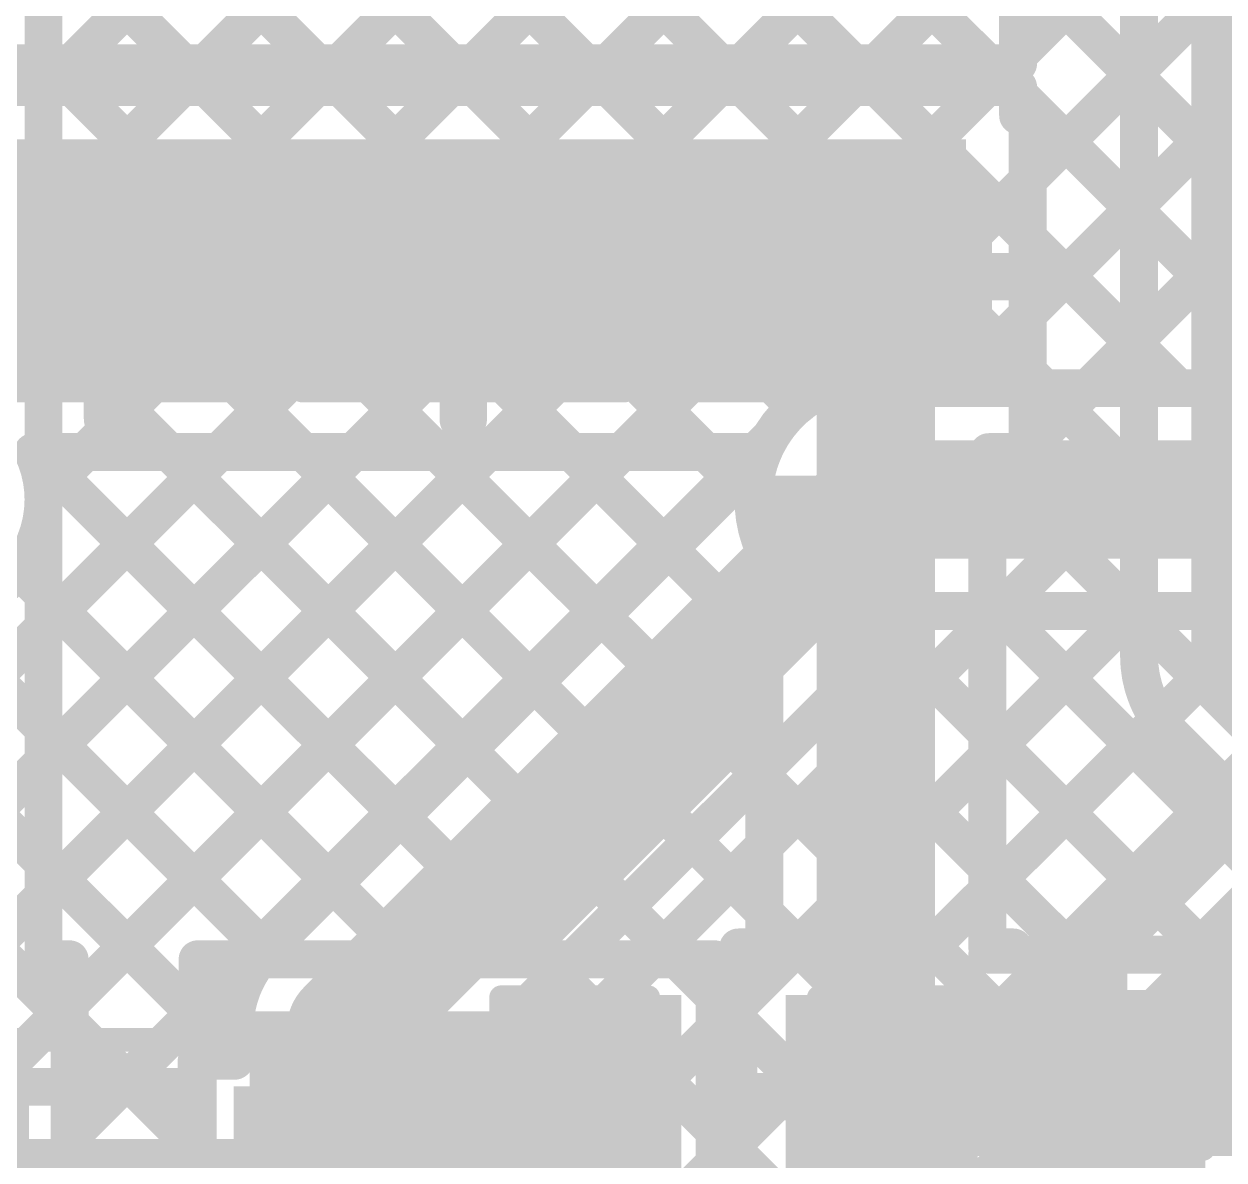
# Model space of a CAD drawing. Header units: millimetres. Extents: x 2.49 to 5.65, y 1.36 to 4.13.
# Drawn here: x 3.3724 to 3.6254, y 1.8217 to 2.0613 of the extents above; entities that cross this region are included whole.
import ezdxf

# ---------------------------------------------------------------- set-up
doc = ezdxf.new("R2010")
doc.units = ezdxf.units.MM
doc.header["$MEASUREMENT"] = 0
for name, color, linetype in [('BottomLayer', 5, 'Continuous'), ('BottomOverlay', 54, 'Continuous'), ('BottomPaste', 16, 'Continuous'), ('BottomSolder', 6, 'Continuous'), ('MultiLayer', 9, 'Continuous'), ('TopLayer', 1, 'Continuous'), ('TopOverlay', 2, 'Continuous'), ('TopPaste', 8, 'Continuous'), ('TopSolder', 216, 'Continuous'), ('ViaHoleLayer', 16, 'Continuous')]:
    doc.layers.add(name, color=color, linetype=linetype)

# ---------------------------------------------------------------- blocks, each defined once
blk = doc.blocks.new('NTGD1100LT1G_8')
at = {"layer": 'TopLayer'}
for points in [[(-0.06299, 0.02559), (-0.02559, 0.02559), (-0.06299, 0.04921), (-0.02559, 0.04921)], [(0.02559, 0.02559), (0.06299, 0.02559), (0.02559, 0.04921), (0.06299, 0.04921)], [(-0.06299, -0.01181), (-0.02559, -0.01181), (-0.06299, 0.01181), (-0.02559, 0.01181)], [(0.02559, -0.01181), (0.06299, -0.01181), (0.02559, 0.01181), (0.06299, 0.01181)], [(-0.06299, -0.04921), (-0.02559, -0.04921), (-0.06299, -0.02559), (-0.02559, -0.02559)], [(0.02559, -0.04921), (0.06299, -0.04921), (0.02559, -0.02559), (0.06299, -0.02559)]]:
    blk.add_solid(points, dxfattribs=at)
at = {"layer": 'TopOverlay'}
for points, const_width in [([(-0.045, 0.06, 1), (-0.051, 0.06, 1)], 0.005), ([(-0.03925, 0.063, 1), (-0.03675, 0.063, 1)], 0.0025), ([(-0.03925, 0.063, 1), (-0.03675, 0.063, 1)], 0.0025), ([(0.03675, 0.063, 1), (0.03925, 0.063, 1)], 0.0025), ([(0.03675, 0.063, 1), (0.03925, 0.063, 1)], 0.0025), ([(-0.05225, 0.06, 1), (-0.04975, 0.06, 1)], 0.0025), ([(-0.04625, 0.06, 1), (-0.04375, 0.06, 1)], 0.0025), ([(-0.03925, 0.055, 1), (-0.03675, 0.055, 1)], 0.0025), ([(0.03675, 0.055, 1), (0.03925, 0.055, 1)], 0.0025), ([(-0.03925, -0.055, 1), (-0.03675, -0.055, 1)], 0.0025), ([(0.03675, -0.055, 1), (0.03925, -0.055, 1)], 0.0025), ([(-0.03925, -0.063, 1), (-0.03675, -0.063, 1)], 0.0025), ([(-0.03925, -0.063, 1), (-0.03675, -0.063, 1)], 0.0025), ([(0.03675, -0.063, 1), (0.03925, -0.063, 1)], 0.0025), ([(0.03675, -0.063, 1), (0.03925, -0.063, 1)], 0.0025)]:
    blk.add_lwpolyline(points, format="xyb", close=True, dxfattribs=dict(at, const_width=const_width))
at = {"layer": 'TopOverlay', "const_width": 0.005}
for points in [[(-0.038, 0.063), (-0.038, 0.055)], [(0.038, 0.063), (-0.038, 0.063)], [(0.038, 0.063), (0.038, 0.055)], [(-0.038, -0.055), (-0.038, -0.063)], [(0.038, -0.055), (0.038, -0.063)], [(0.038, -0.063), (-0.038, -0.063)]]:
    blk.add_lwpolyline(points, dxfattribs=at)
at = {"layer": 'TopPaste'}
for points in [[(-0.06299, 0.02559), (-0.02559, 0.02559), (-0.06299, 0.04921), (-0.02559, 0.04921)], [(0.02559, 0.02559), (0.06299, 0.02559), (0.02559, 0.04921), (0.06299, 0.04921)], [(-0.06299, -0.01181), (-0.02559, -0.01181), (-0.06299, 0.01181), (-0.02559, 0.01181)], [(0.02559, -0.01181), (0.06299, -0.01181), (0.02559, 0.01181), (0.06299, 0.01181)], [(-0.06299, -0.04921), (-0.02559, -0.04921), (-0.06299, -0.02559), (-0.02559, -0.02559)], [(0.02559, -0.04921), (0.06299, -0.04921), (0.02559, -0.02559), (0.06299, -0.02559)]]:
    blk.add_solid(points, dxfattribs=at)
at = {"layer": 'TopSolder'}
for points in [[(-0.06699, 0.02159), (-0.02159, 0.02159), (-0.06699, 0.05321), (-0.02159, 0.05321)], [(0.02159, 0.02159), (0.06699, 0.02159), (0.02159, 0.05321), (0.06699, 0.05321)], [(-0.06699, -0.01581), (-0.02159, -0.01581), (-0.06699, 0.01581), (-0.02159, 0.01581)], [(0.02159, -0.01581), (0.06699, -0.01581), (0.02159, 0.01581), (0.06699, 0.01581)], [(-0.06699, -0.05321), (-0.02159, -0.05321), (-0.06699, -0.02159), (-0.02159, -0.02159)], [(0.02159, -0.05321), (0.06699, -0.05321), (0.02159, -0.02159), (0.06699, -0.02159)]]:
    blk.add_solid(points, dxfattribs=at)
blk = doc.blocks.new('R__0603_B_21')
at = {"layer": 'BottomLayer'}
for points in [[(-0.015, -0.0175), (-0.015, 0.0175), (-0.045, -0.0175), (-0.045, 0.0175)], [(0.045, -0.0175), (0.045, 0.0175), (0.015, -0.0175), (0.015, 0.0175)]]:
    blk.add_solid(points, dxfattribs=at)
at = {"layer": 'BottomOverlay', "const_width": 0.005}
for points in [[(0.049, 0.021), (-0.049, 0.021)], [(-0.049, -0.021), (-0.049, 0.021)], [(0.049, -0.021), (0.049, 0.021)], [(0.049, -0.021), (-0.049, -0.021)]]:
    blk.add_lwpolyline(points, dxfattribs=at)
at = {"layer": 'BottomOverlay', "const_width": 0.0025}
for points in [[(-0.05025, 0.021, 1), (-0.04775, 0.021, 1)], [(-0.05025, 0.021, 1), (-0.04775, 0.021, 1)], [(0.04775, 0.021, 1), (0.05025, 0.021, 1)], [(0.04775, 0.021, 1), (0.05025, 0.021, 1)], [(-0.05025, -0.021, 1), (-0.04775, -0.021, 1)], [(-0.05025, -0.021, 1), (-0.04775, -0.021, 1)], [(0.04775, -0.021, 1), (0.05025, -0.021, 1)], [(0.04775, -0.021, 1), (0.05025, -0.021, 1)]]:
    blk.add_lwpolyline(points, format="xyb", close=True, dxfattribs=at)
at = {"layer": 'BottomPaste'}
for points in [[(-0.015, -0.0175), (-0.015, 0.0175), (-0.045, -0.0175), (-0.045, 0.0175)], [(0.045, -0.0175), (0.045, 0.0175), (0.015, -0.0175), (0.015, 0.0175)]]:
    blk.add_solid(points, dxfattribs=at)
at = {"layer": 'BottomSolder'}
for points in [[(-0.011, -0.0215), (-0.011, 0.0215), (-0.049, -0.0215), (-0.049, 0.0215)], [(0.049, -0.0215), (0.049, 0.0215), (0.011, -0.0215), (0.011, 0.0215)]]:
    blk.add_solid(points, dxfattribs=at)
blk = doc.blocks.new('C__0805_85')
at = {"layer": 'TopLayer'}
for points in [[(-0.06, -0.03), (-0.02, -0.03), (-0.06, 0.03), (-0.02, 0.03)], [(0.02, -0.03), (0.06, -0.03), (0.02, 0.03), (0.06, 0.03)]]:
    blk.add_solid(points, dxfattribs=at)
at = {"layer": 'TopOverlay', "const_width": 0.005}
for points in [[(-0.064, -0.034), (-0.064, 0.034)], [(-0.024, 0.034), (-0.064, 0.034)], [(0.064, 0.034), (0.024, 0.034)], [(0.064, -0.034), (0.064, 0.034)], [(-0.024, -0.034), (-0.064, -0.034)], [(0.064, -0.034), (0.024, -0.034)]]:
    blk.add_lwpolyline(points, dxfattribs=at)
at = {"layer": 'TopOverlay', "const_width": 0.0025}
for points in [[(-0.06525, 0.034, 1), (-0.06275, 0.034, 1)], [(-0.06525, 0.034, 1), (-0.06275, 0.034, 1)], [(-0.02525, 0.034, 1), (-0.02275, 0.034, 1)], [(0.02275, 0.034, 1), (0.02525, 0.034, 1)], [(0.06275, 0.034, 1), (0.06525, 0.034, 1)], [(0.06275, 0.034, 1), (0.06525, 0.034, 1)], [(-0.06525, -0.034, 1), (-0.06275, -0.034, 1)], [(-0.06525, -0.034, 1), (-0.06275, -0.034, 1)], [(-0.02525, -0.034, 1), (-0.02275, -0.034, 1)], [(0.02275, -0.034, 1), (0.02525, -0.034, 1)], [(0.06275, -0.034, 1), (0.06525, -0.034, 1)], [(0.06275, -0.034, 1), (0.06525, -0.034, 1)]]:
    blk.add_lwpolyline(points, format="xyb", close=True, dxfattribs=at)
at = {"layer": 'TopPaste'}
for points in [[(-0.06, -0.03), (-0.02, -0.03), (-0.06, 0.03), (-0.02, 0.03)], [(0.02, -0.03), (0.06, -0.03), (0.02, 0.03), (0.06, 0.03)]]:
    blk.add_solid(points, dxfattribs=at)
at = {"layer": 'TopSolder'}
for points in [[(-0.06276, -0.03276), (-0.01724, -0.03276), (-0.06276, 0.03276), (-0.01724, 0.03276)], [(0.01724, -0.03276), (0.06276, -0.03276), (0.01724, 0.03276), (0.06276, 0.03276)]]:
    blk.add_solid(points, dxfattribs=at)
blk = doc.blocks.new('C__0805_86')
at = {"layer": 'TopLayer'}
for points in [[(-0.06, -0.03), (-0.02, -0.03), (-0.06, 0.03), (-0.02, 0.03)], [(0.02, -0.03), (0.06, -0.03), (0.02, 0.03), (0.06, 0.03)]]:
    blk.add_solid(points, dxfattribs=at)
at = {"layer": 'TopOverlay', "const_width": 0.005}
for points in [[(-0.064, -0.034), (-0.064, 0.034)], [(-0.024, 0.034), (-0.064, 0.034)], [(0.064, 0.034), (0.024, 0.034)], [(0.064, -0.034), (0.064, 0.034)], [(-0.024, -0.034), (-0.064, -0.034)], [(0.064, -0.034), (0.024, -0.034)]]:
    blk.add_lwpolyline(points, dxfattribs=at)
at = {"layer": 'TopOverlay', "const_width": 0.0025}
for points in [[(-0.06525, 0.034, 1), (-0.06275, 0.034, 1)], [(-0.06525, 0.034, 1), (-0.06275, 0.034, 1)], [(-0.02525, 0.034, 1), (-0.02275, 0.034, 1)], [(0.02275, 0.034, 1), (0.02525, 0.034, 1)], [(0.06275, 0.034, 1), (0.06525, 0.034, 1)], [(0.06275, 0.034, 1), (0.06525, 0.034, 1)], [(-0.06525, -0.034, 1), (-0.06275, -0.034, 1)], [(-0.06525, -0.034, 1), (-0.06275, -0.034, 1)], [(-0.02525, -0.034, 1), (-0.02275, -0.034, 1)], [(0.02275, -0.034, 1), (0.02525, -0.034, 1)], [(0.06275, -0.034, 1), (0.06525, -0.034, 1)], [(0.06275, -0.034, 1), (0.06525, -0.034, 1)]]:
    blk.add_lwpolyline(points, format="xyb", close=True, dxfattribs=at)
at = {"layer": 'TopPaste'}
for points in [[(-0.06, -0.03), (-0.02, -0.03), (-0.06, 0.03), (-0.02, 0.03)], [(0.02, -0.03), (0.06, -0.03), (0.02, 0.03), (0.06, 0.03)]]:
    blk.add_solid(points, dxfattribs=at)
at = {"layer": 'TopSolder'}
for points in [[(-0.06276, -0.03276), (-0.01724, -0.03276), (-0.06276, 0.03276), (-0.01724, 0.03276)], [(0.01724, -0.03276), (0.06276, -0.03276), (0.01724, 0.03276), (0.06276, 0.03276)]]:
    blk.add_solid(points, dxfattribs=at)
blk = doc.blocks.new('C__0805_87')
at = {"layer": 'TopLayer'}
for points in [[(-0.06, -0.03), (-0.02, -0.03), (-0.06, 0.03), (-0.02, 0.03)], [(0.02, -0.03), (0.06, -0.03), (0.02, 0.03), (0.06, 0.03)]]:
    blk.add_solid(points, dxfattribs=at)
at = {"layer": 'TopOverlay', "const_width": 0.005}
for points in [[(-0.064, -0.034), (-0.064, 0.034)], [(-0.024, 0.034), (-0.064, 0.034)], [(0.064, 0.034), (0.024, 0.034)], [(0.064, -0.034), (0.064, 0.034)], [(-0.024, -0.034), (-0.064, -0.034)], [(0.064, -0.034), (0.024, -0.034)]]:
    blk.add_lwpolyline(points, dxfattribs=at)
at = {"layer": 'TopOverlay', "const_width": 0.0025}
for points in [[(-0.06525, 0.034, 1), (-0.06275, 0.034, 1)], [(-0.06525, 0.034, 1), (-0.06275, 0.034, 1)], [(-0.02525, 0.034, 1), (-0.02275, 0.034, 1)], [(0.02275, 0.034, 1), (0.02525, 0.034, 1)], [(0.06275, 0.034, 1), (0.06525, 0.034, 1)], [(0.06275, 0.034, 1), (0.06525, 0.034, 1)], [(-0.06525, -0.034, 1), (-0.06275, -0.034, 1)], [(-0.06525, -0.034, 1), (-0.06275, -0.034, 1)], [(-0.02525, -0.034, 1), (-0.02275, -0.034, 1)], [(0.02275, -0.034, 1), (0.02525, -0.034, 1)], [(0.06275, -0.034, 1), (0.06525, -0.034, 1)], [(0.06275, -0.034, 1), (0.06525, -0.034, 1)]]:
    blk.add_lwpolyline(points, format="xyb", close=True, dxfattribs=at)
at = {"layer": 'TopPaste'}
for points in [[(-0.06, -0.03), (-0.02, -0.03), (-0.06, 0.03), (-0.02, 0.03)], [(0.02, -0.03), (0.06, -0.03), (0.02, 0.03), (0.06, 0.03)]]:
    blk.add_solid(points, dxfattribs=at)
at = {"layer": 'TopSolder'}
for points in [[(-0.06276, -0.03276), (-0.01724, -0.03276), (-0.06276, 0.03276), (-0.01724, 0.03276)], [(0.01724, -0.03276), (0.06276, -0.03276), (0.01724, 0.03276), (0.06276, 0.03276)]]:
    blk.add_solid(points, dxfattribs=at)
blk = doc.blocks.new('C__0603_90')
at = {"layer": 'TopLayer'}
for points in [[(-0.045, 0.0175), (-0.045, -0.0175), (-0.015, 0.0175), (-0.015, -0.0175)], [(0.015, 0.0175), (0.015, -0.0175), (0.045, 0.0175), (0.045, -0.0175)]]:
    blk.add_solid(points, dxfattribs=at)
at = {"layer": 'TopOverlay', "const_width": 0.005}
for points in [[(-0.049, 0.021), (-0.049, -0.021)], [(-0.018, 0.021), (-0.049, 0.021)], [(0.049, 0.021), (0.018, 0.021)], [(0.049, 0.021), (0.049, -0.021)], [(-0.018, -0.021), (-0.049, -0.021)], [(0.049, -0.021), (0.018, -0.021)]]:
    blk.add_lwpolyline(points, dxfattribs=at)
at = {"layer": 'TopOverlay', "const_width": 0.0025}
for points in [[(-0.05025, 0.021, 1), (-0.04775, 0.021, 1)], [(-0.05025, 0.021, 1), (-0.04775, 0.021, 1)], [(-0.01925, 0.021, 1), (-0.01675, 0.021, 1)], [(0.01675, 0.021, 1), (0.01925, 0.021, 1)], [(0.04775, 0.021, 1), (0.05025, 0.021, 1)], [(0.04775, 0.021, 1), (0.05025, 0.021, 1)], [(-0.05025, -0.021, 1), (-0.04775, -0.021, 1)], [(-0.05025, -0.021, 1), (-0.04775, -0.021, 1)], [(-0.01925, -0.021, 1), (-0.01675, -0.021, 1)], [(0.01675, -0.021, 1), (0.01925, -0.021, 1)], [(0.04775, -0.021, 1), (0.05025, -0.021, 1)], [(0.04775, -0.021, 1), (0.05025, -0.021, 1)]]:
    blk.add_lwpolyline(points, format="xyb", close=True, dxfattribs=at)
at = {"layer": 'TopPaste'}
for points in [[(-0.045, 0.0175), (-0.045, -0.0175), (-0.015, 0.0175), (-0.015, -0.0175)], [(0.015, 0.0175), (0.015, -0.0175), (0.045, 0.0175), (0.045, -0.0175)]]:
    blk.add_solid(points, dxfattribs=at)
at = {"layer": 'TopSolder'}
for points in [[(-0.049, 0.0215), (-0.049, -0.0215), (-0.011, 0.0215), (-0.011, -0.0215)], [(0.011, 0.0215), (0.011, -0.0215), (0.049, 0.0215), (0.049, -0.0215)]]:
    blk.add_solid(points, dxfattribs=at)
blk = doc.blocks.new('C__0603_94')
at = {"layer": 'TopLayer'}
for points in [[(-0.045, 0.0175), (-0.045, -0.0175), (-0.015, 0.0175), (-0.015, -0.0175)], [(0.015, 0.0175), (0.015, -0.0175), (0.045, 0.0175), (0.045, -0.0175)]]:
    blk.add_solid(points, dxfattribs=at)
at = {"layer": 'TopOverlay', "const_width": 0.005}
for points in [[(-0.049, 0.021), (-0.049, -0.021)], [(-0.049, 0.021), (-0.018, 0.021)], [(0.018, 0.021), (0.049, 0.021)], [(0.049, 0.021), (0.049, -0.021)], [(-0.049, -0.021), (-0.018, -0.021)], [(0.018, -0.021), (0.049, -0.021)]]:
    blk.add_lwpolyline(points, dxfattribs=at)
at = {"layer": 'TopOverlay', "const_width": 0.0025}
for points in [[(-0.05025, 0.021, 1), (-0.04775, 0.021, 1)], [(-0.05025, 0.021, 1), (-0.04775, 0.021, 1)], [(-0.01925, 0.021, 1), (-0.01675, 0.021, 1)], [(0.01675, 0.021, 1), (0.01925, 0.021, 1)], [(0.04775, 0.021, 1), (0.05025, 0.021, 1)], [(0.04775, 0.021, 1), (0.05025, 0.021, 1)], [(-0.05025, -0.021, 1), (-0.04775, -0.021, 1)], [(-0.05025, -0.021, 1), (-0.04775, -0.021, 1)], [(-0.01925, -0.021, 1), (-0.01675, -0.021, 1)], [(0.01675, -0.021, 1), (0.01925, -0.021, 1)], [(0.04775, -0.021, 1), (0.05025, -0.021, 1)], [(0.04775, -0.021, 1), (0.05025, -0.021, 1)]]:
    blk.add_lwpolyline(points, format="xyb", close=True, dxfattribs=at)
at = {"layer": 'TopPaste'}
for points in [[(-0.045, 0.0175), (-0.045, -0.0175), (-0.015, 0.0175), (-0.015, -0.0175)], [(0.015, 0.0175), (0.015, -0.0175), (0.045, 0.0175), (0.045, -0.0175)]]:
    blk.add_solid(points, dxfattribs=at)
at = {"layer": 'TopSolder'}
for points in [[(-0.049, 0.0215), (-0.049, -0.0215), (-0.011, 0.0215), (-0.011, -0.0215)], [(0.011, 0.0215), (0.011, -0.0215), (0.049, 0.0215), (0.049, -0.0215)]]:
    blk.add_solid(points, dxfattribs=at)

msp = doc.modelspace()

# ---------------------------------------------------------------- linework, layer by layer
at = {"layer": 'BottomLayer'}
for points, const_width in [([(3.301, 1.8585), (3.694, 2.2515)], 0.008), ([(3.32463, 1.85385), (3.72228, 2.2515)], 0.008), ([(3.33895, 1.83988), (3.75057, 2.2515)], 0.008), ([(3.3765, 1.96229), (3.66571, 2.2515)], 0.008), ([(3.3765, 2.04714), (3.58086, 2.2515)], 0.008), ([(3.3765, 2.01885), (3.60915, 2.2515)], 0.008), ([(3.3765, 1.99057), (3.63743, 2.2515)], 0.008), ([(3.47519, 2.20995), (3.665, 2.02014)], 0.008), ([(3.46104, 2.19581), (3.665, 1.99186)], 0.008), ([(3.4469, 2.18167), (3.64407, 1.9845)], 0.008), ([(3.43276, 2.16753), (3.61579, 1.9845)], 0.008), ([(3.41862, 2.15338), (3.5875, 1.9845)], 0.008), ([(3.36445, 1.8371), (3.66996, 2.14261)], 0.008), ([(3.40448, 2.13924), (3.5575, 1.98622)], 0.008), ([(3.39033, 2.1251), (3.53501, 1.98043)], 0.008), ([(3.53884, 1.9832), (3.66996, 2.11433)], 0.008), ([(3.3765, 1.961), (3.3765, 2.11127)], 0.008), ([(3.3765, 2.11065), (3.52246, 1.96469)], 0.008), ([(3.56842, 1.9845), (3.66996, 2.08604)], 0.008), ([(3.3765, 2.08237), (3.50832, 1.95055)], 0.008), ([(3.3765, 2.05408), (3.49417, 1.93641)], 0.008), ([(3.5967, 1.9845), (3.665, 2.0528)], 0.008), ([(3.3765, 2.0258), (3.48003, 1.92227)], 0.008), ([(3.62499, 1.9845), (3.665, 2.02451)], 0.008), ([(3.3765, 1.99751), (3.46589, 1.90812)], 0.008), ([(3.27553, 1.98535), (3.41679, 1.84408)], 0.008), ([(3.552, 1.961), (3.552, 1.98281)], 0.01), ([(3.56268, 1.9845), (3.665, 1.9845)], 0.008), ([(3.25488, 1.97771), (3.39549, 1.8371)], 0.008), ([(3.39273, 1.8371), (3.5298, 1.97416)], 0.008), ([(3.42369, 1.86593), (3.52783, 1.97007)], 0.008), ([(3.3765, 1.96923), (3.45175, 1.89398)], 0.008), ([(3.44029, 1.84929), (3.552, 1.961)], 0.025), ([(3.552, 1.961), (3.725, 1.961)], 0.025), ([(3.53019, 1.961), (3.552, 1.961)], 0.01), ([(3.552, 1.93919), (3.552, 1.961)], 0.01), ([(3.37125, 1.94619), (3.43761, 1.87984)], 0.008), ([(3.35162, 1.93754), (3.42346, 1.8657)], 0.008), ([(3.46683, 1.8426), (3.56107, 1.93683)], 0.008), ([(3.47166, 1.7746), (3.63456, 1.9375)], 0.008), ([(3.47179, 1.8313), (3.57799, 1.9375)], 0.008), ([(3.47179, 1.80302), (3.60627, 1.9375)], 0.008), ([(3.49152, 1.76618), (3.66284, 1.9375)], 0.008), ([(3.56268, 1.9375), (3.67327, 1.9375)], 0.008), ([(3.5654, 1.82963), (3.67327, 1.9375)], 0.008), ([(3.582, 1.813), (3.698, 1.929)], 0.025), ([(3.57793, 1.9375), (3.6256, 1.88983)], 0.008), ([(3.60622, 1.9375), (3.63974, 1.90398)], 0.008), ([(3.55569, 1.93146), (3.61146, 1.87569)], 0.008), ([(3.54155, 1.91732), (3.59732, 1.86155)], 0.008), ([(3.52741, 1.90317), (3.58317, 1.84741)], 0.008), ([(3.51327, 1.88903), (3.56903, 1.83327)], 0.008), ([(3.49912, 1.87489), (3.55862, 1.81539)], 0.008), ([(3.48498, 1.86075), (3.5585, 1.78723)], 0.008), ([(3.44029, 1.8136), (3.44029, 1.84929)], 0.025), ([(3.41679, 1.8426), (3.41679, 1.84929)], 0.008), ([(3.47084, 1.84661), (3.5585, 1.75894)], 0.008), ([(3.40879, 1.8426), (3.41679, 1.8426)], 0.008), ([(3.40879, 1.8371), (3.40879, 1.8426)], 0.008), ([(3.46683, 1.8426), (3.47179, 1.8426)], 0.008), ([(3.47179, 1.7846), (3.47179, 1.8426)], 0.008), ([(3.34173, 1.8371), (3.40879, 1.8371)], 0.008), ([(3.332, 1.8136), (3.44029, 1.8136)], 0.025), ([(3.582, 1.709), (3.582, 1.813)], 0.025)]:
    msp.add_lwpolyline(points, dxfattribs=dict(at, const_width=const_width))
for points, const_width in [([(3.3745, 2.05408, 1), (3.3785, 2.05408, 1)], 0.004), ([(3.3745, 2.04714, 1), (3.3785, 2.04714, 1)], 0.004), ([(3.3745, 2.0258, 1), (3.3785, 2.0258, 1)], 0.004), ([(3.3745, 2.01885, 1), (3.3785, 2.01885, 1)], 0.004), ([(3.3745, 1.99751, 1), (3.3785, 1.99751, 1)], 0.004), ([(3.3745, 1.99057, 1), (3.3785, 1.99057, 1)], 0.004), ([(3.5555, 1.98622, 1), (3.5595, 1.98622, 1)], 0.004), ([(3.53684, 1.9832, 1), (3.54084, 1.9832, 1)], 0.004), ([(3.5495, 1.98281, 1), (3.5545, 1.98281, 1)], 0.005), ([(3.56068, 1.9845, 1), (3.56468, 1.9845, 1)], 0.004), ([(3.56068, 1.9845, 1), (3.56468, 1.9845, 1)], 0.004), ([(3.56642, 1.9845, 1), (3.57042, 1.9845, 1)], 0.004), ([(3.5855, 1.9845, 1), (3.5895, 1.9845, 1)], 0.004), ([(3.5947, 1.9845, 1), (3.5987, 1.9845, 1)], 0.004), ([(3.61379, 1.9845, 1), (3.61779, 1.9845, 1)], 0.004), ([(3.62299, 1.9845, 1), (3.62699, 1.9845, 1)], 0.004), ([(3.53301, 1.98043, 1), (3.53701, 1.98043, 1)], 0.004), ([(3.5278, 1.97416, 1), (3.5318, 1.97416, 1)], 0.004), ([(3.52583, 1.97007, 1), (3.52983, 1.97007, 1)], 0.004), ([(3.52583, 1.97007, 1), (3.52983, 1.97007, 1)], 0.004), ([(3.3745, 1.96923, 1), (3.3785, 1.96923, 1)], 0.004), ([(3.54575, 1.961, 1), (3.55825, 1.961, 1)], 0.0125), ([(3.54575, 1.961, 1), (3.55825, 1.961, 1)], 0.0125), ([(3.54609, 1.961, 1), (3.55791, 1.961, 1)], 0.01181), ([(3.52046, 1.96469, 1), (3.52446, 1.96469, 1)], 0.004), ([(3.3745, 1.96229, 1), (3.3785, 1.96229, 1)], 0.004), ([(3.52769, 1.961, 1), (3.53269, 1.961, 1)], 0.005), ([(3.5495, 1.961, 1), (3.5545, 1.961, 1)], 0.005), ([(3.5495, 1.961, 1), (3.5545, 1.961, 1)], 0.005), ([(3.5495, 1.961, 1), (3.5545, 1.961, 1)], 0.005), ([(3.3745, 1.961, 1), (3.3785, 1.961, 1)], 0.004), ([(3.3745, 1.961, 1), (3.3785, 1.961, 1)], 0.004), ([(3.50632, 1.95055, 1), (3.51032, 1.95055, 1)], 0.004), ([(3.36925, 1.94619, 1), (3.37325, 1.94619, 1)], 0.004), ([(3.5495, 1.93919, 1), (3.5545, 1.93919, 1)], 0.005), ([(3.55907, 1.93683, 1), (3.56307, 1.93683, 1)], 0.004), ([(3.56068, 1.9375, 1), (3.56468, 1.9375, 1)], 0.004), ([(3.57593, 1.9375, 1), (3.57993, 1.9375, 1)], 0.004), ([(3.57599, 1.9375, 1), (3.57999, 1.9375, 1)], 0.004), ([(3.60422, 1.9375, 1), (3.60822, 1.9375, 1)], 0.004), ([(3.60427, 1.9375, 1), (3.60827, 1.9375, 1)], 0.004), ([(3.49217, 1.93641, 1), (3.49617, 1.93641, 1)], 0.004), ([(3.55369, 1.93146, 1), (3.55769, 1.93146, 1)], 0.004), ([(3.47803, 1.92227, 1), (3.48203, 1.92227, 1)], 0.004), ([(3.53955, 1.91732, 1), (3.54355, 1.91732, 1)], 0.004), ([(3.46389, 1.90812, 1), (3.46789, 1.90812, 1)], 0.004), ([(3.52541, 1.90317, 1), (3.52941, 1.90317, 1)], 0.004), ([(3.44975, 1.89398, 1), (3.45375, 1.89398, 1)], 0.004), ([(3.51127, 1.88903, 1), (3.51527, 1.88903, 1)], 0.004), ([(3.6236, 1.88983, 1), (3.6276, 1.88983, 1)], 0.004), ([(3.43561, 1.87984, 1), (3.43961, 1.87984, 1)], 0.004), ([(3.49712, 1.87489, 1), (3.50112, 1.87489, 1)], 0.004), ([(3.60946, 1.87569, 1), (3.61346, 1.87569, 1)], 0.004), ([(3.42167, 1.86591, 1), (3.42567, 1.86591, 1)], 0.004), ([(3.42169, 1.86593, 1), (3.42569, 1.86593, 1)], 0.004), ([(3.42169, 1.86593, 1), (3.42569, 1.86593, 1)], 0.004), ([(3.42146, 1.8657, 1), (3.42546, 1.8657, 1)], 0.004), ([(3.59532, 1.86155, 1), (3.59932, 1.86155, 1)], 0.004), ([(3.48298, 1.86075, 1), (3.48698, 1.86075, 1)], 0.004), ([(3.43404, 1.84929, 1), (3.44654, 1.84929, 1)], 0.0125), ([(3.43404, 1.84929, 1), (3.44654, 1.84929, 1)], 0.0125), ([(3.41479, 1.84929, 1), (3.41879, 1.84929, 1)], 0.004), ([(3.41479, 1.84929, 1), (3.41879, 1.84929, 1)], 0.004), ([(3.41479, 1.84929, 1), (3.41879, 1.84929, 1)], 0.004), ([(3.46884, 1.84661, 1), (3.47284, 1.84661, 1)], 0.004), ([(3.58117, 1.84741, 1), (3.58517, 1.84741, 1)], 0.004), ([(3.41479, 1.84408, 1), (3.41879, 1.84408, 1)], 0.004), ([(3.40679, 1.8426, 1), (3.41079, 1.8426, 1)], 0.004), ([(3.40679, 1.8426, 1), (3.41079, 1.8426, 1)], 0.004), ([(3.41479, 1.8426, 1), (3.41879, 1.8426, 1)], 0.004), ([(3.41479, 1.8426, 1), (3.41879, 1.8426, 1)], 0.004), ([(3.46483, 1.8426, 1), (3.46883, 1.8426, 1)], 0.004), ([(3.46483, 1.8426, 1), (3.46883, 1.8426, 1)], 0.004), ([(3.46979, 1.8426, 1), (3.47379, 1.8426, 1)], 0.004), ([(3.46979, 1.8426, 1), (3.47379, 1.8426, 1)], 0.004), ([(3.39073, 1.8371, 1), (3.39473, 1.8371, 1)], 0.004), ([(3.39349, 1.8371, 1), (3.39749, 1.8371, 1)], 0.004), ([(3.40679, 1.8371, 1), (3.41079, 1.8371, 1)], 0.004), ([(3.40679, 1.8371, 1), (3.41079, 1.8371, 1)], 0.004), ([(3.56703, 1.83327, 1), (3.57103, 1.83327, 1)], 0.004), ([(3.46979, 1.8313, 1), (3.47379, 1.8313, 1)], 0.004), ([(3.56338, 1.82962, 1), (3.56738, 1.82962, 1)], 0.004), ([(3.5634, 1.82963, 1), (3.5674, 1.82963, 1)], 0.004), ([(3.5634, 1.82963, 1), (3.5674, 1.82963, 1)], 0.004), ([(3.43404, 1.8136, 1), (3.44654, 1.8136, 1)], 0.0125), ([(3.43404, 1.8136, 1), (3.44654, 1.8136, 1)], 0.0125), ([(3.57575, 1.813, 1), (3.58825, 1.813, 1)], 0.0125), ([(3.57575, 1.813, 1), (3.58825, 1.813, 1)], 0.0125)]:
    msp.add_lwpolyline(points, format="xyb", close=True, dxfattribs=dict(at, const_width=const_width))
at = {"layer": 'BottomLayer', "const_width": 0.008}
for points in [[(3.52783, 1.97007, -0.43409), (3.56268, 1.9845)], [(3.3765, 1.961, -1), (3.3295, 1.961)], [(3.41679, 1.84929, -0.199188), (3.42369, 1.86593)], [(3.41679, 1.84929, -0.198912), (3.42367, 1.86591)], [(3.5585, 1.813, -0.199188), (3.5654, 1.82963)], [(3.5585, 1.813, -0.198912), (3.56538, 1.82962)]]:
    msp.add_lwpolyline(points, format="xyb", dxfattribs=at)
at = {"layer": 'MultiLayer', "const_width": 0.01181}
msp.add_lwpolyline([(3.54609, 1.961, 1), (3.55791, 1.961, 1)], format="xyb", close=True, dxfattribs=at)
at = {"layer": 'TopLayer'}
for points, const_width in [([(3.631, 1.928), (3.631, 2.494)], 0.025), ([(3.6075, 1.928), (3.6075, 2.494)], 0.008), ([(3.582, 2.053), (3.582, 2.135)], 0.008), ([(3.582, 2.05465), (3.6075, 2.08015)], 0.008), ([(3.582, 2.07486), (3.6075, 2.04936)], 0.008), ([(3.34832, 2.053), (3.582, 2.053)], 0.008), ([(3.37736, 2.048), (3.38236, 2.053)], 0.008), ([(3.37758, 2.053), (3.38258, 2.048)], 0.008), ([(3.40565, 2.048), (3.41065, 2.053)], 0.008), ([(3.40587, 2.053), (3.41087, 2.048)], 0.008), ([(3.43393, 2.048), (3.43893, 2.053)], 0.008), ([(3.43415, 2.053), (3.43915, 2.048)], 0.008), ([(3.46221, 2.048), (3.46721, 2.053)], 0.008), ([(3.46243, 2.053), (3.46743, 2.048)], 0.008), ([(3.4905, 2.048), (3.4955, 2.053)], 0.008), ([(3.49072, 2.053), (3.49572, 2.048)], 0.008), ([(3.51878, 2.048), (3.52378, 2.053)], 0.008), ([(3.519, 2.053), (3.524, 2.048)], 0.008), ([(3.54707, 2.048), (3.55207, 2.053)], 0.008), ([(3.54729, 2.053), (3.55229, 2.048)], 0.008), ([(3.57535, 2.048), (3.58035, 2.053)], 0.008), ([(3.57557, 2.053), (3.58057, 2.048)], 0.008), ([(3.584, 2.02836), (3.6075, 2.05186)], 0.008), ([(3.35132, 2.048), (3.582, 2.048)], 0.008), ([(3.582, 2.042), (3.582, 2.048)], 0.008), ([(3.582, 2.04657), (3.6075, 2.02107)], 0.008), ([(3.584, 1.974), (3.584, 2.042)], 0.008), ([(3.584, 2.00008), (3.6075, 2.02358)], 0.008), ([(3.41829, 2.00729), (3.422, 2.011)], 0.025), ([(3.53, 1.998), (3.54, 2.008)], 0.025), ([(3.54, 2.008), (3.552, 1.996)], 0.025), ([(3.584, 2.01629), (3.6075, 1.99279)], 0.008), ([(3.39, 1.978), (3.39, 2.008)], 0.01), ([(3.465, 1.978), (3.465, 2.008)], 0.01), ([(3.54, 2.008), (3.58, 2.008)], 0.01), ([(3.552, 1.961), (3.552, 1.996)], 0.025), ([(3.57746, 1.96525), (3.6075, 1.9953)], 0.008), ([(3.584, 1.988), (3.6075, 1.9645)], 0.008), ([(3.37427, 1.971), (3.5282, 1.971)], 0.008), ([(3.37473, 1.971), (3.48173, 1.864)], 0.008), ([(3.37647, 1.96225), (3.38521, 1.971)], 0.008), ([(3.3765, 1.90572), (3.44178, 1.971)], 0.008), ([(3.3765, 1.87743), (3.47007, 1.971)], 0.008), ([(3.3765, 1.934), (3.4135, 1.971)], 0.008), ([(3.382, 1.85465), (3.49835, 1.971)], 0.008), ([(3.40301, 1.971), (3.51001, 1.864)], 0.008), ([(3.41964, 1.864), (3.52664, 1.971)], 0.008), ([(3.4313, 1.971), (3.5285, 1.8738)], 0.008), ([(3.45958, 1.971), (3.5285, 1.90208)], 0.008), ([(3.48787, 1.971), (3.5285, 1.93037)], 0.008), ([(3.51615, 1.971), (3.52619, 1.96096)], 0.008), ([(3.5758, 1.971), (3.582, 1.971)], 0.008), ([(3.552, 1.835), (3.552, 1.961)], 0.025), ([(3.5755, 1.93501), (3.6075, 1.96701)], 0.008), ([(3.57722, 1.9665), (3.6075, 1.93622)], 0.008), ([(3.53019, 1.961), (3.552, 1.961)], 0.01), ([(3.552, 1.961), (3.57381, 1.961)], 0.01), ([(3.3765, 1.864), (3.3765, 1.961)], 0.008), ([(3.5285, 1.8665), (3.5285, 1.95032)], 0.008), ([(3.5755, 1.8665), (3.5755, 1.95032)], 0.008), ([(3.44792, 1.864), (3.5285, 1.94458)], 0.008), ([(3.3765, 1.94094), (3.45344, 1.864)], 0.008), ([(3.5755, 1.93993), (3.65043, 1.865)], 0.008), ([(3.5755, 1.90673), (3.6075, 1.93873)], 0.008), ([(3.631, 1.928), (3.704, 1.855)], 0.025), ([(3.4762, 1.864), (3.5285, 1.9163)], 0.008), ([(3.5755, 1.87844), (3.61168, 1.91462)], 0.008), ([(3.3765, 1.91266), (3.42516, 1.864)], 0.008), ([(3.5755, 1.91165), (3.62215, 1.865)], 0.008), ([(3.6144, 1.91137), (3.66077, 1.865)], 0.008), ([(3.59034, 1.865), (3.62555, 1.90021)], 0.008), ([(3.50449, 1.864), (3.5285, 1.88801)], 0.008), ([(3.3765, 1.88438), (3.409, 1.85188)], 0.008), ([(3.61863, 1.865), (3.6397, 1.88607)], 0.008), ([(3.5755, 1.88337), (3.59387, 1.865)], 0.008), ([(3.523, 1.8665), (3.5285, 1.8665)], 0.008), ([(3.523, 1.805), (3.523, 1.8665)], 0.008), ([(3.5755, 1.8665), (3.581, 1.8665)], 0.008), ([(3.3765, 1.864), (3.382, 1.864)], 0.008), ([(3.382, 1.78723), (3.382, 1.864)], 0.008), ([(3.409, 1.80731), (3.409, 1.864)], 0.008), ([(3.409, 1.864), (3.518, 1.864)], 0.008), ([(3.518, 1.8065), (3.518, 1.8635)], 0.008), ([(3.518, 1.8065), (3.518, 1.8635)], 0.008), ([(3.5755, 1.865), (3.581, 1.865)], 0.008), ([(3.581, 1.865), (3.6175, 1.865)], 0.008), ([(3.6175, 1.865), (3.6315, 1.865)], 0.008), ([(3.6175, 1.865), (3.6315, 1.865)], 0.008), ([(3.6, 1.836), (3.6, 1.861)], 0.01), ([(3.518, 1.85601), (3.523, 1.85101)], 0.008), ([(3.382, 1.82636), (3.409, 1.85336)], 0.008), ([(3.518, 1.84923), (3.523, 1.85423)], 0.008), ([(3.382, 1.85059), (3.409, 1.82359)], 0.008), ([(3.43929, 1.8214), (3.45289, 1.835)], 0.025), ([(3.45289, 1.835), (3.492, 1.835)], 0.025), ([(3.492, 1.776), (3.492, 1.835)], 0.025), ([(3.552, 1.835), (3.648, 1.835)], 0.025), ([(3.527, 1.835), (3.552, 1.835)], 0.01), ([(3.6, 1.811), (3.6, 1.836)], 0.01), ([(3.43929, 1.784), (3.43929, 1.8214)], 0.025), ([(3.518, 1.82773), (3.523, 1.82273)], 0.008), ([(3.518, 1.82094), (3.523, 1.82594)], 0.008), ([(3.382, 1.79808), (3.409, 1.82508)], 0.008), ([(3.382, 1.82231), (3.40006, 1.80424)], 0.008)]:
    msp.add_lwpolyline(points, dxfattribs=dict(at, const_width=const_width))
for points, const_width in [([(3.58, 2.05465, 1), (3.584, 2.05465, 1)], 0.004), ([(3.37558, 2.053, 1), (3.37958, 2.053, 1)], 0.004), ([(3.38036, 2.053, 1), (3.38436, 2.053, 1)], 0.004), ([(3.40387, 2.053, 1), (3.40787, 2.053, 1)], 0.004), ([(3.40865, 2.053, 1), (3.41265, 2.053, 1)], 0.004), ([(3.43215, 2.053, 1), (3.43615, 2.053, 1)], 0.004), ([(3.43693, 2.053, 1), (3.44093, 2.053, 1)], 0.004), ([(3.46043, 2.053, 1), (3.46443, 2.053, 1)], 0.004), ([(3.46521, 2.053, 1), (3.46921, 2.053, 1)], 0.004), ([(3.48872, 2.053, 1), (3.49272, 2.053, 1)], 0.004), ([(3.4935, 2.053, 1), (3.4975, 2.053, 1)], 0.004), ([(3.517, 2.053, 1), (3.521, 2.053, 1)], 0.004), ([(3.52178, 2.053, 1), (3.52578, 2.053, 1)], 0.004), ([(3.54529, 2.053, 1), (3.54929, 2.053, 1)], 0.004), ([(3.55007, 2.053, 1), (3.55407, 2.053, 1)], 0.004), ([(3.57357, 2.053, 1), (3.57757, 2.053, 1)], 0.004), ([(3.57835, 2.053, 1), (3.58235, 2.053, 1)], 0.004), ([(3.58, 2.053, 1), (3.584, 2.053, 1)], 0.004), ([(3.58, 2.053, 1), (3.584, 2.053, 1)], 0.004), ([(3.6055, 2.05186, 1), (3.6095, 2.05186, 1)], 0.004), ([(3.6055, 2.04936, 1), (3.6095, 2.04936, 1)], 0.004), ([(3.37536, 2.048, 1), (3.37936, 2.048, 1)], 0.004), ([(3.38058, 2.048, 1), (3.38458, 2.048, 1)], 0.004), ([(3.40365, 2.048, 1), (3.40765, 2.048, 1)], 0.004), ([(3.40887, 2.048, 1), (3.41287, 2.048, 1)], 0.004), ([(3.43193, 2.048, 1), (3.43593, 2.048, 1)], 0.004), ([(3.43715, 2.048, 1), (3.44115, 2.048, 1)], 0.004), ([(3.46021, 2.048, 1), (3.46421, 2.048, 1)], 0.004), ([(3.46543, 2.048, 1), (3.46943, 2.048, 1)], 0.004), ([(3.4885, 2.048, 1), (3.4925, 2.048, 1)], 0.004), ([(3.49372, 2.048, 1), (3.49772, 2.048, 1)], 0.004), ([(3.51678, 2.048, 1), (3.52078, 2.048, 1)], 0.004), ([(3.522, 2.048, 1), (3.526, 2.048, 1)], 0.004), ([(3.54507, 2.048, 1), (3.54907, 2.048, 1)], 0.004), ([(3.55029, 2.048, 1), (3.55429, 2.048, 1)], 0.004), ([(3.57335, 2.048, 1), (3.57735, 2.048, 1)], 0.004), ([(3.57857, 2.048, 1), (3.58257, 2.048, 1)], 0.004), ([(3.58, 2.048, 1), (3.584, 2.048, 1)], 0.004), ([(3.58, 2.048, 1), (3.584, 2.048, 1)], 0.004), ([(3.58, 2.04657, 1), (3.584, 2.04657, 1)], 0.004), ([(3.58, 2.042, 1), (3.584, 2.042, 1)], 0.004), ([(3.582, 2.042, 1), (3.586, 2.042, 1)], 0.004), ([(3.582, 2.02836, 1), (3.586, 2.02836, 1)], 0.004), ([(3.6055, 2.02358, 1), (3.6095, 2.02358, 1)], 0.004), ([(3.6055, 2.02107, 1), (3.6095, 2.02107, 1)], 0.004), ([(3.41575, 2.011, 1), (3.42825, 2.011, 1)], 0.0125), ([(3.41204, 2.00729, 1), (3.42454, 2.00729, 1)], 0.0125), ([(3.53375, 2.008, 1), (3.54625, 2.008, 1)], 0.0125), ([(3.53375, 2.008, 1), (3.54625, 2.008, 1)], 0.0125), ([(3.582, 2.01629, 1), (3.586, 2.01629, 1)], 0.004), ([(3.3875, 2.008, 1), (3.3925, 2.008, 1)], 0.005), ([(3.4625, 2.008, 1), (3.4675, 2.008, 1)], 0.005), ([(3.5375, 2.008, 1), (3.5425, 2.008, 1)], 0.005), ([(3.5775, 2.008, 1), (3.5825, 2.008, 1)], 0.005), ([(3.52375, 1.998, 1), (3.53625, 1.998, 1)], 0.0125), ([(3.54575, 1.996, 1), (3.55825, 1.996, 1)], 0.0125), ([(3.54575, 1.996, 1), (3.55825, 1.996, 1)], 0.0125), ([(3.582, 2.00008, 1), (3.586, 2.00008, 1)], 0.004), ([(3.6055, 1.9953, 1), (3.6095, 1.9953, 1)], 0.004), ([(3.6055, 1.99279, 1), (3.6095, 1.99279, 1)], 0.004), ([(3.582, 1.988, 1), (3.586, 1.988, 1)], 0.004), ([(3.3875, 1.978, 1), (3.3925, 1.978, 1)], 0.005), ([(3.4625, 1.978, 1), (3.4675, 1.978, 1)], 0.005), ([(3.582, 1.974, 1), (3.586, 1.974, 1)], 0.004), ([(3.37227, 1.971, 1), (3.37627, 1.971, 1)], 0.004), ([(3.37227, 1.971, 1), (3.37627, 1.971, 1)], 0.004), ([(3.37273, 1.971, 1), (3.37673, 1.971, 1)], 0.004), ([(3.38321, 1.971, 1), (3.38721, 1.971, 1)], 0.004), ([(3.40101, 1.971, 1), (3.40501, 1.971, 1)], 0.004), ([(3.4115, 1.971, 1), (3.4155, 1.971, 1)], 0.004), ([(3.4293, 1.971, 1), (3.4333, 1.971, 1)], 0.004), ([(3.43978, 1.971, 1), (3.44378, 1.971, 1)], 0.004), ([(3.45758, 1.971, 1), (3.46158, 1.971, 1)], 0.004), ([(3.46807, 1.971, 1), (3.47207, 1.971, 1)], 0.004), ([(3.48587, 1.971, 1), (3.48987, 1.971, 1)], 0.004), ([(3.49635, 1.971, 1), (3.50035, 1.971, 1)], 0.004), ([(3.51415, 1.971, 1), (3.51815, 1.971, 1)], 0.004), ([(3.52464, 1.971, 1), (3.52864, 1.971, 1)], 0.004), ([(3.5262, 1.971, 1), (3.5302, 1.971, 1)], 0.004), ([(3.5262, 1.971, 1), (3.5302, 1.971, 1)], 0.004), ([(3.5738, 1.971, 1), (3.5778, 1.971, 1)], 0.004), ([(3.5738, 1.971, 1), (3.5778, 1.971, 1)], 0.004), ([(3.58, 1.971, 1), (3.584, 1.971, 1)], 0.004), ([(3.54575, 1.961, 1), (3.55825, 1.961, 1)], 0.0125), ([(3.54575, 1.961, 1), (3.55825, 1.961, 1)], 0.0125), ([(3.54609, 1.961, 1), (3.55791, 1.961, 1)], 0.01181), ([(3.57522, 1.9665, 1), (3.57922, 1.9665, 1)], 0.004), ([(3.57546, 1.96525, 1), (3.57946, 1.96525, 1)], 0.004), ([(3.6055, 1.96701, 1), (3.6095, 1.96701, 1)], 0.004), ([(3.37447, 1.96225, 1), (3.37847, 1.96225, 1)], 0.004), ([(3.52769, 1.961, 1), (3.53269, 1.961, 1)], 0.005), ([(3.5495, 1.961, 1), (3.5545, 1.961, 1)], 0.005), ([(3.5495, 1.961, 1), (3.5545, 1.961, 1)], 0.005), ([(3.57131, 1.961, 1), (3.57631, 1.961, 1)], 0.005), ([(3.6055, 1.9645, 1), (3.6095, 1.9645, 1)], 0.004), ([(3.3745, 1.961, 1), (3.3785, 1.961, 1)], 0.004), ([(3.3745, 1.961, 1), (3.3785, 1.961, 1)], 0.004), ([(3.52419, 1.96096, 1), (3.52819, 1.96096, 1)], 0.004), ([(3.57581, 1.961, 1), (3.57981, 1.961, 1)], 0.004), ([(3.57581, 1.961, 1), (3.57981, 1.961, 1)], 0.004), ([(3.5265, 1.95032, 1), (3.5305, 1.95032, 1)], 0.004), ([(3.5265, 1.95032, 1), (3.5305, 1.95032, 1)], 0.004), ([(3.5735, 1.95032, 1), (3.5775, 1.95032, 1)], 0.004), ([(3.5735, 1.95032, 1), (3.5775, 1.95032, 1)], 0.004), ([(3.5265, 1.94458, 1), (3.5305, 1.94458, 1)], 0.004), ([(3.3745, 1.94094, 1), (3.3785, 1.94094, 1)], 0.004), ([(3.5735, 1.93993, 1), (3.5775, 1.93993, 1)], 0.004), ([(3.6055, 1.93873, 1), (3.6095, 1.93873, 1)], 0.004), ([(3.5735, 1.93501, 1), (3.5775, 1.93501, 1)], 0.004), ([(3.6055, 1.93622, 1), (3.6095, 1.93622, 1)], 0.004), ([(3.62475, 1.928, 1), (3.63725, 1.928, 1)], 0.0125), ([(3.62475, 1.928, 1), (3.63725, 1.928, 1)], 0.0125), ([(3.3745, 1.934, 1), (3.3785, 1.934, 1)], 0.004), ([(3.5265, 1.93037, 1), (3.5305, 1.93037, 1)], 0.004), ([(3.6055, 1.928, 1), (3.6095, 1.928, 1)], 0.004), ([(3.6055, 1.928, 1), (3.6095, 1.928, 1)], 0.004), ([(3.6055, 1.928, 1), (3.6095, 1.928, 1)], 0.004), ([(3.5265, 1.9163, 1), (3.5305, 1.9163, 1)], 0.004), ([(3.60968, 1.91462, 1), (3.61368, 1.91462, 1)], 0.004), ([(3.3745, 1.91266, 1), (3.3785, 1.91266, 1)], 0.004), ([(3.5735, 1.91165, 1), (3.5775, 1.91165, 1)], 0.004), ([(3.61238, 1.91138, 1), (3.61638, 1.91138, 1)], 0.004), ([(3.6124, 1.91137, 1), (3.6164, 1.91137, 1)], 0.004), ([(3.6124, 1.91137, 1), (3.6164, 1.91137, 1)], 0.004), ([(3.5735, 1.90673, 1), (3.5775, 1.90673, 1)], 0.004), ([(3.3745, 1.90572, 1), (3.3785, 1.90572, 1)], 0.004), ([(3.5265, 1.90208, 1), (3.5305, 1.90208, 1)], 0.004), ([(3.62355, 1.90021, 1), (3.62755, 1.90021, 1)], 0.004), ([(3.5265, 1.88801, 1), (3.5305, 1.88801, 1)], 0.004), ([(3.3745, 1.88438, 1), (3.3785, 1.88438, 1)], 0.004), ([(3.5735, 1.88337, 1), (3.5775, 1.88337, 1)], 0.004), ([(3.3745, 1.87743, 1), (3.3785, 1.87743, 1)], 0.004), ([(3.5735, 1.87844, 1), (3.5775, 1.87844, 1)], 0.004), ([(3.5265, 1.8738, 1), (3.5305, 1.8738, 1)], 0.004), ([(3.521, 1.8665, 1), (3.525, 1.8665, 1)], 0.004), ([(3.521, 1.8665, 1), (3.525, 1.8665, 1)], 0.004), ([(3.5265, 1.8665, 1), (3.5305, 1.8665, 1)], 0.004), ([(3.5265, 1.8665, 1), (3.5305, 1.8665, 1)], 0.004), ([(3.5735, 1.8665, 1), (3.5775, 1.8665, 1)], 0.004), ([(3.5735, 1.8665, 1), (3.5775, 1.8665, 1)], 0.004), ([(3.579, 1.8665, 1), (3.583, 1.8665, 1)], 0.004), ([(3.3745, 1.864, 1), (3.3785, 1.864, 1)], 0.004), ([(3.3745, 1.864, 1), (3.3785, 1.864, 1)], 0.004), ([(3.38, 1.864, 1), (3.384, 1.864, 1)], 0.004), ([(3.38, 1.864, 1), (3.384, 1.864, 1)], 0.004), ([(3.407, 1.864, 1), (3.411, 1.864, 1)], 0.004), ([(3.407, 1.864, 1), (3.411, 1.864, 1)], 0.004), ([(3.41764, 1.864, 1), (3.42164, 1.864, 1)], 0.004), ([(3.42316, 1.864, 1), (3.42716, 1.864, 1)], 0.004), ([(3.44592, 1.864, 1), (3.44992, 1.864, 1)], 0.004), ([(3.45144, 1.864, 1), (3.45544, 1.864, 1)], 0.004), ([(3.4742, 1.864, 1), (3.4782, 1.864, 1)], 0.004), ([(3.47973, 1.864, 1), (3.48373, 1.864, 1)], 0.004), ([(3.50249, 1.864, 1), (3.50649, 1.864, 1)], 0.004), ([(3.50801, 1.864, 1), (3.51201, 1.864, 1)], 0.004), ([(3.516, 1.864, 1), (3.52, 1.864, 1)], 0.004), ([(3.516, 1.8635, 1), (3.52, 1.8635, 1)], 0.004), ([(3.516, 1.8635, 1), (3.52, 1.8635, 1)], 0.004), ([(3.5735, 1.865, 1), (3.5775, 1.865, 1)], 0.004), ([(3.579, 1.865, 1), (3.583, 1.865, 1)], 0.004), ([(3.579, 1.865, 1), (3.583, 1.865, 1)], 0.004), ([(3.58834, 1.865, 1), (3.59234, 1.865, 1)], 0.004), ([(3.59187, 1.865, 1), (3.59587, 1.865, 1)], 0.004), ([(3.6155, 1.865, 1), (3.6195, 1.865, 1)], 0.004), ([(3.6155, 1.865, 1), (3.6195, 1.865, 1)], 0.004), ([(3.6155, 1.865, 1), (3.6195, 1.865, 1)], 0.004), ([(3.61663, 1.865, 1), (3.62063, 1.865, 1)], 0.004), ([(3.62015, 1.865, 1), (3.62415, 1.865, 1)], 0.004), ([(3.5975, 1.861, 1), (3.6025, 1.861, 1)], 0.005), ([(3.516, 1.85601, 1), (3.52, 1.85601, 1)], 0.004), ([(3.38, 1.85465, 1), (3.384, 1.85465, 1)], 0.004), ([(3.407, 1.85336, 1), (3.411, 1.85336, 1)], 0.004), ([(3.521, 1.85423, 1), (3.525, 1.85423, 1)], 0.004), ([(3.407, 1.85188, 1), (3.411, 1.85188, 1)], 0.004), ([(3.521, 1.85101, 1), (3.525, 1.85101, 1)], 0.004), ([(3.38, 1.85059, 1), (3.384, 1.85059, 1)], 0.004), ([(3.516, 1.84923, 1), (3.52, 1.84923, 1)], 0.004), ([(3.44664, 1.835, 1), (3.45914, 1.835, 1)], 0.0125), ([(3.44664, 1.835, 1), (3.45914, 1.835, 1)], 0.0125), ([(3.48575, 1.835, 1), (3.49825, 1.835, 1)], 0.0125), ([(3.48575, 1.835, 1), (3.49825, 1.835, 1)], 0.0125), ([(3.54575, 1.835, 1), (3.55825, 1.835, 1)], 0.0125), ([(3.54575, 1.835, 1), (3.55825, 1.835, 1)], 0.0125), ([(3.5245, 1.835, 1), (3.5295, 1.835, 1)], 0.005), ([(3.5495, 1.835, 1), (3.5545, 1.835, 1)], 0.005), ([(3.5975, 1.836, 1), (3.6025, 1.836, 1)], 0.005), ([(3.5975, 1.836, 1), (3.6025, 1.836, 1)], 0.005), ([(3.43304, 1.8214, 1), (3.44554, 1.8214, 1)], 0.0125), ([(3.43304, 1.8214, 1), (3.44554, 1.8214, 1)], 0.0125), ([(3.38, 1.82636, 1), (3.384, 1.82636, 1)], 0.004), ([(3.516, 1.82773, 1), (3.52, 1.82773, 1)], 0.004), ([(3.521, 1.82594, 1), (3.525, 1.82594, 1)], 0.004), ([(3.407, 1.82508, 1), (3.411, 1.82508, 1)], 0.004), ([(3.407, 1.82359, 1), (3.411, 1.82359, 1)], 0.004), ([(3.38, 1.82231, 1), (3.384, 1.82231, 1)], 0.004), ([(3.516, 1.82094, 1), (3.52, 1.82094, 1)], 0.004), ([(3.521, 1.82273, 1), (3.525, 1.82273, 1)], 0.004)]:
    msp.add_lwpolyline(points, format="xyb", close=True, dxfattribs=dict(at, const_width=const_width))
at = {"layer": 'TopLayer', "const_width": 0.008}
for points in [[(3.37427, 1.971, -0.110332), (3.3765, 1.961)], [(3.5285, 1.95032, -0.209025), (3.5282, 1.971)], [(3.5758, 1.971, -0.09979), (3.57781, 1.961)], [(3.57781, 1.961, -0.107003), (3.5755, 1.95032)], [(3.61438, 1.91138, -0.198912), (3.6075, 1.928)], [(3.6144, 1.91137, -0.199188), (3.6075, 1.928)]]:
    msp.add_lwpolyline(points, format="xyb", dxfattribs=at)
at = {"layer": 'TopLayer'}
for points in [[(3.571, 2.037), (3.311, 2.037), (3.571, 1.982), (3.311, 1.982)], [(3.42, 1.77), (3.507, 1.77), (3.42, 1.853), (3.507, 1.853)]]:
    msp.add_solid(points, dxfattribs=at)
at = {"layer": 'ViaHoleLayer', "const_width": 0.00591}
msp.add_lwpolyline([(3.54905, 1.961, 1), (3.55495, 1.961, 1)], format="xyb", close=True, dxfattribs=at)

# ---------------------------------------------------------------- block references
for name, p, rotation in [('C__0805_85', (3.39, 2.048), 270), ('C__0805_86', (3.465, 2.048), 270), ('C__0805_87', (3.54, 2.048), 270), ('C__0603_90', (3.522, 1.835), 180), ('C__0603_94', (3.6, 1.806), 90), ('NTGD1100LT1G_8', (3.395, 1.784), 180), ('R__0603_B_21', (3.44029, 1.7836), 270)]:
    msp.add_blockref(name, p, dxfattribs=dict(rotation=rotation))

doc.saveas('drawing.dxf')
